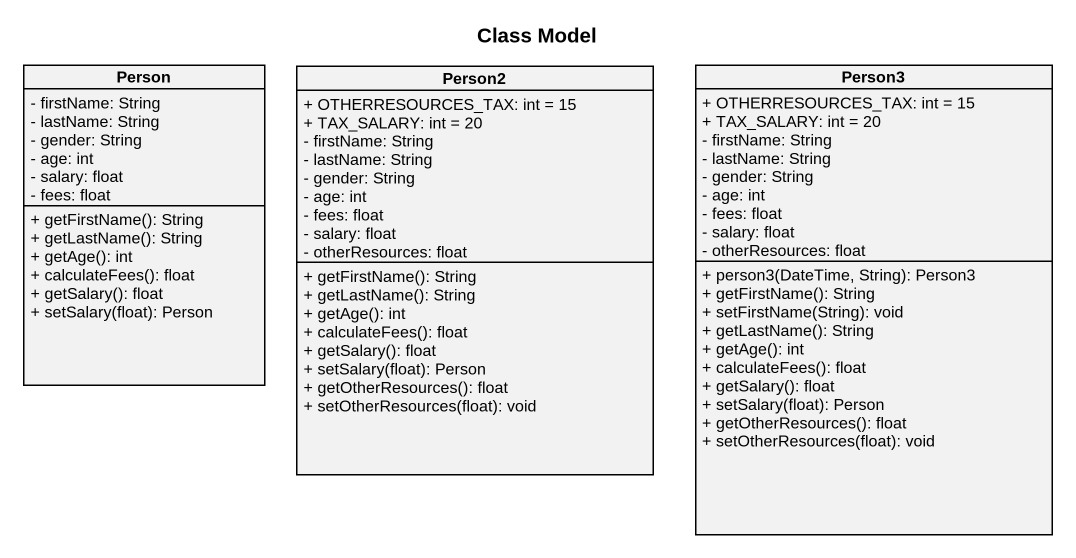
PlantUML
@startuml
title Class Model
hide circle
hide empty members
skinparam classAttributeIconSize 0
class "Person" as Person_ {
  - firstName: String
  - lastName: String
  - gender: String
  - age: int
  - salary: float
  - fees: float
  + getFirstName(): String
  + getLastName(): String
  + getAge(): int
  + calculateFees(): float
  + getSalary(): float
  + setSalary(float): Person
}
class Person2 {
  + OTHERRESOURCES_TAX: int = 15
  + TAX_SALARY: int = 20
  - firstName: String
  - lastName: String
  - gender: String
  - age: int
  - fees: float
  - salary: float
  - otherResources: float
  + getFirstName(): String
  + getLastName(): String
  + getAge(): int
  + calculateFees(): float
  + getSalary(): float
  + setSalary(float): Person
  + getOtherResources(): float
  + setOtherResources(float): void
}
class Person3 {
  + OTHERRESOURCES_TAX: int = 15
  + TAX_SALARY: int = 20
  - firstName: String
  - lastName: String
  - gender: String
  - age: int
  - fees: float
  - salary: float
  - otherResources: float
  + person3(DateTime, String): Person3
  + getFirstName(): String
  + setFirstName(String): void
  + getLastName(): String
  + getAge(): int
  + calculateFees(): float
  + getSalary(): float
  + setSalary(float): Person
  + getOtherResources(): float
  + setOtherResources(float): void
}
@enduml
